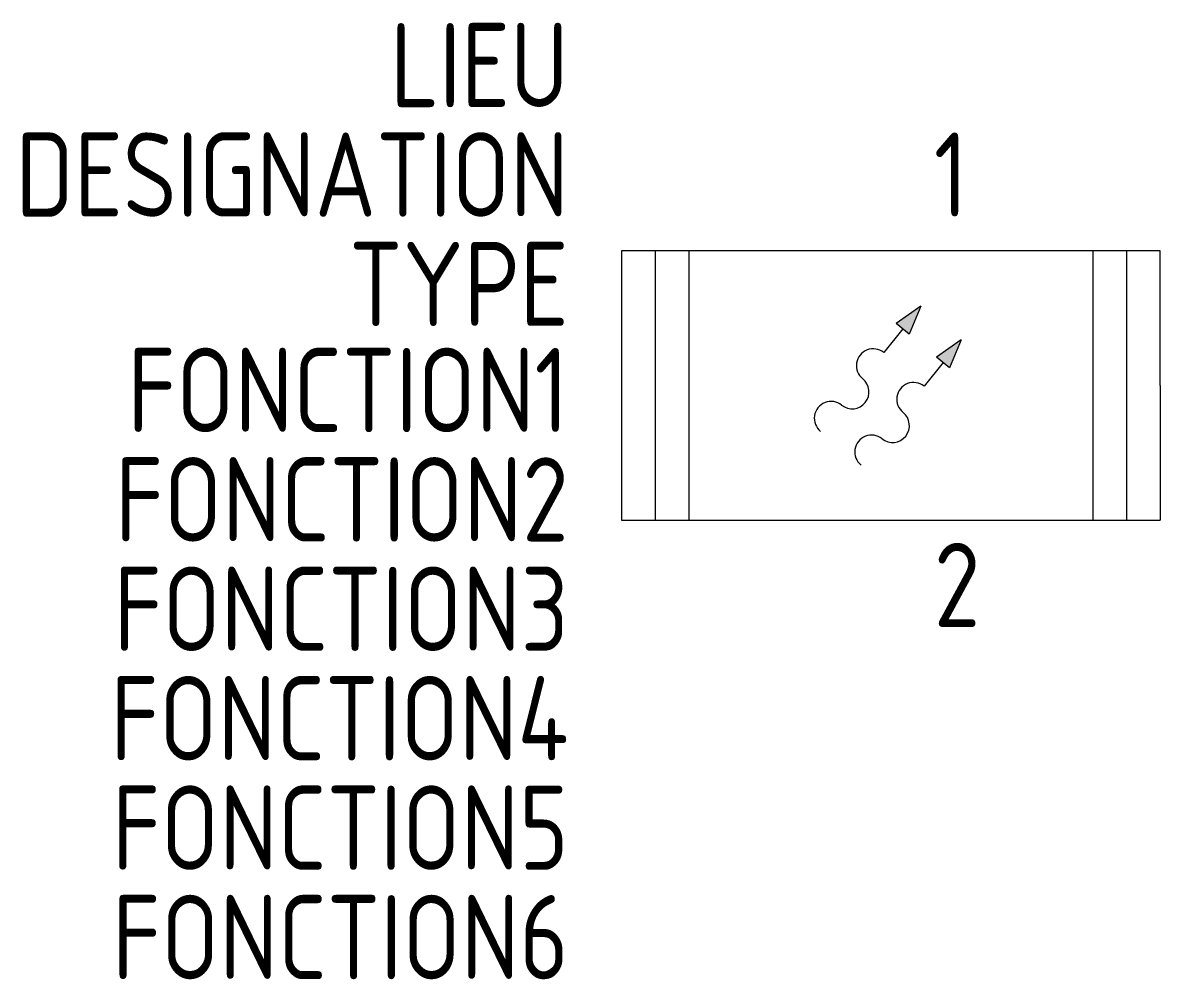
# Model space of a CAD drawing. Extents: x -1610.4 to -1576.6, y -901.2 to -872.8.
import ezdxf
from ezdxf.enums import TextEntityAlignment as Align

# ---------------------------------------------------------------- set-up
doc = ezdxf.new("R2010")
doc.units = 0
doc.header["$LTSCALE"] = 0.3
for name, color, linetype in [('SYMB_FIL', 3, 'CONTINUOUS'), ('SYMB_TXT_CONTACT', 2, 'CONTINUOUS'), ('SYMB_TXT_NOM', 3, 'CONTINUOUS')]:
    doc.layers.add(name, color=color, linetype=linetype)
doc.styles.add('NET2_5', font='isocp.shx', dxfattribs={"width": 0.9, "height": 2.5})

msp = doc.modelspace()

# ---------------------------------------------------------------- hatches: boundary and pattern name
at = {"layer": 'SYMB_FIL'}
for points in [[(-1584.481, -881.752), (-1584.09, -882.064), (-1583.745, -881.232)], [(-1583.281, -882.752), (-1582.89, -883.064), (-1582.545, -882.232)]]:
    msp.add_hatch(color=256, dxfattribs=at).paths.add_polyline_path(points)

# ---------------------------------------------------------------- linework, layer by layer
for p, q in [((-1592.634, -879.593), (-1592.634, -883.593)), ((-1583.745, -881.232), (-1584.481, -881.752)), ((-1583.745, -881.232), (-1584.09, -882.064)), ((-1584.286, -881.908), (-1584.849, -882.612)), ((-1584.09, -882.064), (-1584.481, -881.752)), ((-1582.545, -882.232), (-1583.281, -882.752)), ((-1582.545, -882.232), (-1582.89, -883.064)), ((-1583.086, -882.908), (-1583.649, -883.612)), ((-1582.89, -883.064), (-1583.281, -882.752)), ((-1576.634, -883.593), (-1576.634, -887.593))]:
    msp.add_line(p, q, dxfattribs=at)
for points in [[(-1584.634, -879.593), (-1592.634, -879.593)], [(-1591.634, -879.593), (-1591.634, -887.593)], [(-1590.634, -879.593), (-1590.634, -887.593)], [(-1576.634, -883.593), (-1576.634, -879.593), (-1584.634, -879.593)], [(-1578.634, -879.593), (-1578.634, -887.593)], [(-1577.634, -879.593), (-1577.634, -887.593)], [(-1592.634, -883.593), (-1592.634, -887.593)], [(-1592.634, -887.593), (-1584.634, -887.593)], [(-1584.634, -887.593), (-1576.634, -887.593)]]:
    msp.add_lwpolyline(points, dxfattribs=at)
for centre, start, end in [((-1585.161, -883.003), 51.3402, 231.3402), ((-1585.786, -883.784), 231.3402, 51.3402), ((-1583.961, -884.003), 51.3402, 231.3402), ((-1586.411, -884.564), 51.3402, 231.3402), ((-1584.586, -884.784), 231.3402, 51.3402), ((-1585.211, -885.564), 51.3402, 231.3402)]:
    msp.add_arc(centre, 0.5, start, end, dxfattribs=at)

# ---------------------------------------------------------------- texts
at = {"layer": 'SYMB_TXT_CONTACT', "style": 'NET2_5', "width": 0.9, "flags": 8}
for tag, p in [('1', (-1583.359, -878.577)), ('2', (-1583.359, -890.767))]:
    msp.add_attdef(tag, p, '', height=2.5, dxfattribs=at)
at = {"layer": 'SYMB_TXT_NOM', "style": 'NET2_5', "width": 0.9, "flags": 8}
for tag, text, p in [('LIEU', '', (-1594.209, -875.327)), ('DESIGNATION', '?', (-1594.209, -878.577)), ('TYPE', '', (-1594.209, -881.827)), ('FONCTION1', '', (-1594.209, -884.977)), ('FONCTION2', '', (-1594.209, -888.227)), ('FONCTION3', '', (-1594.209, -891.477)), ('FONCTION4', '', (-1594.209, -894.727)), ('FONCTION5', '', (-1594.209, -897.977)), ('FONCTION6', '', (-1594.209, -901.227))]:
    msp.add_attdef(tag, text=text, height=2.5, dxfattribs=at).set_placement(p, align=Align.RIGHT)

doc.saveas('drawing.dxf')
